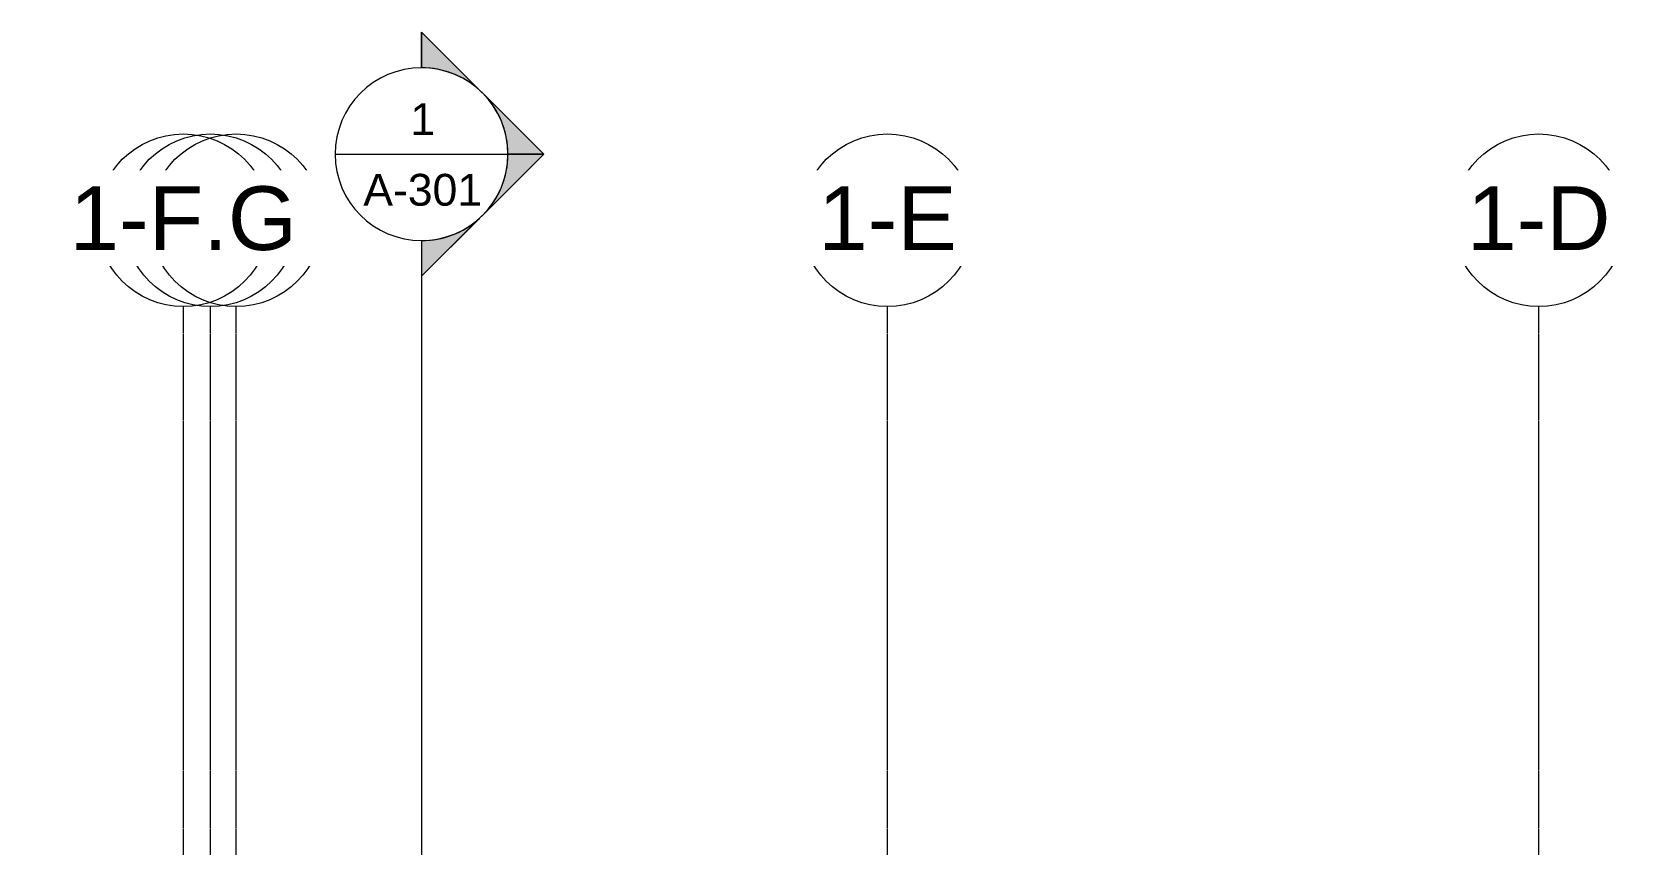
# Model space of a CAD drawing. Header units: inches. Extents: x 20478 to 36684, y -248 to 750.
# Drawn here: x 21068 to 21664, y 449 to 750 of the extents above; entities that cross this region are included whole.
import ezdxf

# ---------------------------------------------------------------- set-up
doc = ezdxf.new("R2010")
doc.units = ezdxf.units.IN
doc.header["$MEASUREMENT"] = 0
doc.linetypes.add('Grid Line 1_2_', pattern=[0.875, 0.5, -0.125, 0.125, -0.125])
for name, color, linetype, lineweight in [('G-ANNO-SYMB', 111, 'Continuous', 9), ('S-GRID', 1, 'Continuous', 9), ('S-GRID-IDEN', 1, 'Continuous', 9)]:
    doc.layers.add(name, color=color, linetype=linetype, lineweight=lineweight)
doc.styles.add('Arial', font='arial.ttf', dxfattribs={"height": 23.60479})
doc.styles.add('Arial_1', font='arial.ttf', dxfattribs={"height": 11.802395})

# ---------------------------------------------------------------- blocks, each defined once
blk = doc.blocks.new('Grid - Grid Head - Circle-14747-Elevation - West')
at = {"layer": 'S-GRID-IDEN'}
blk.add_circle((21143.8, 680.66), 32, dxfattribs=at)
blk = doc.blocks.new('Section - Section Head - Filled-1526-Elevation - West')
at = {"layer": 'G-ANNO-SYMB'}
h = blk.add_hatch(color=256, dxfattribs=at)
edge = h.paths.add_edge_path(flags=0)
edge.add_arc((22059.83, 577.16), 32.04, 47.9216, 90)
edge.add_line((22059.83, 609.2), (22059.83, 622.41))
edge.add_line((22059.83, 622.41), (22081.31, 600.94))
h = blk.add_hatch(color=256, dxfattribs=at)
edge = h.paths.add_edge_path(flags=0)
edge.add_line((22082.46, 599.78), (22105.09, 577.16))
edge.add_line((22105.09, 577.16), (22091.83, 577.16))
edge.add_arc((22059.83, 577.16), 32, 0, 45)
h = blk.add_hatch(color=256, dxfattribs=at)
edge = h.paths.add_edge_path(flags=0)
edge.add_arc((22059.83, 577.16), 32, 315, 360)
edge.add_line((22091.83, 577.16), (22105.09, 577.16))
edge.add_line((22105.09, 577.16), (22082.46, 554.53))
h = blk.add_hatch(color=256, dxfattribs=at)
edge = h.paths.add_edge_path(flags=0)
edge.add_line((22081.31, 553.37), (22059.83, 531.9))
edge.add_line((22059.83, 531.9), (22059.83, 545.12))
edge.add_arc((22059.83, 577.16), 32.04, 270, 312.0784)
for p, q in [((22105.09, 577.16), (22059.83, 622.41)), ((22059.83, 609.16), (22059.83, 622.41)), ((22081.31, 600.94), (22059.83, 622.41)), ((22059.83, 622.41), (22059.83, 609.2)), ((22105.09, 577.16), (22082.46, 599.78)), ((22105.09, 577.16), (22059.83, 531.9)), ((22082.46, 554.53), (22105.09, 577.16)), ((22091.83, 577.16), (22105.09, 577.16)), ((22105.09, 577.16), (22091.83, 577.16)), ((22059.83, 531.9), (22081.31, 553.37)), ((22059.83, 545.16), (22059.83, 531.9)), ((22059.83, 545.12), (22059.83, 531.9))]:
    blk.add_line(p, q, dxfattribs=at)
for radius, start, end in [(32, 90, 270), (32.04, 47.9216, 90), (32, 270, 90), (32, 0, 45), (32, 315, 0), (32.04, 270, 312.0784)]:
    blk.add_arc((22059.83, 577.16), radius, start, end, dxfattribs=at)

msp = doc.modelspace()

# ---------------------------------------------------------------- linework, layer by layer
at = {"layer": 'G-ANNO-SYMB'}
for p, q in [((21180.52261, 705.15708), (21244.52261, 705.15708)), ((21212.52261, 673.15708), (21212.52261, -79.66081))]:
    msp.add_line(p, q, dxfattribs=at)
at = {"layer": 'S-GRID', "linetype": 'Grid Line 1_2_'}
for p, q in [((21124.30281, -132), (21124.30281, 648.65882)), ((21134.30281, -132), (21134.30281, 648.65882)), ((21143.80281, -132), (21143.80281, 648.65882)), ((21385.05281, -132), (21385.05281, 648.65882)), ((21385.05281, -132), (21385.05281, 648.65882)), ((21626.30281, -132), (21626.30281, 648.65882)), ((21626.30281, -132), (21626.30281, 648.65882))]:
    msp.add_line(p, q, dxfattribs=at)

# ---------------------------------------------------------------- block references
at = {"layer": 'S-GRID-IDEN'}
for p in [(0, 0), (241.25, 0), (482.5, 0)]:
    msp.add_blockref('Grid - Grid Head - Circle-14747-Elevation - West', p, dxfattribs=at)

# ---------------------------------------------------------------- texts
at = {"layer": 'G-ANNO-SYMB', "attachment_point": 2, "line_spacing_factor": 0.938532, "style": 'Arial_1'}
for s, insert, char_height, width in [('1', (21212.93244, 724.04924), 11.8024, 10.944), ('A-301', (21212.93244, 697.86758), 11.802395, 52.416)]:
    msp.add_mtext(s, dxfattribs=dict(at, insert=insert, char_height=char_height, width=width))

# ---------------------------------------------------------------- next in the draw order: texts
at = {"layer": 'S-GRID-IDEN', "char_height": 23.60479, "width": 56.736, "attachment_point": 2, "line_spacing_factor": 0.938532, "style": 'Arial', "bg_fill": 3, "box_fill_scale": 1.25, "bg_fill_color": 0, "bg_fill_transparency": 0}
for s, insert in [('3-8', (21143.79666, 693.24132)), ('3-7', (21385.04666, 693.24132)), ('3-6', (21626.29666, 693.24132))]:
    msp.add_mtext(s, dxfattribs=dict(at, insert=insert))

# ---------------------------------------------------------------- next in the draw order: block references
at = {"layer": 'G-ANNO-SYMB'}
msp.add_blockref('Section - Section Head - Filled-1526-Elevation - West', (-847.31048, 128), dxfattribs=at)
at = {"layer": 'S-GRID-IDEN'}
for p in [(-9.5, 0), (241.25, 0), (482.5, 0)]:
    msp.add_blockref('Grid - Grid Head - Circle-14747-Elevation - West', p, dxfattribs=at)

# ---------------------------------------------------------------- next in the draw order: texts
at = {"layer": 'S-GRID-IDEN', "char_height": 23.60479, "attachment_point": 2, "line_spacing_factor": 0.938532, "style": 'Arial', "bg_fill": 3, "box_fill_scale": 1.25, "bg_fill_color": 0, "bg_fill_transparency": 0}
for s, insert, width in [('1-F', (21134.29666, 693.24132), 58.752), ('1-E', (21385.04666, 693.24132), 61.056), ('1-D', (21626.29666, 693.24132), 63.072)]:
    msp.add_mtext(s, dxfattribs=dict(at, insert=insert, width=width))

# ---------------------------------------------------------------- next in the draw order: block references
at = {"layer": 'S-GRID-IDEN'}
msp.add_blockref('Grid - Grid Head - Circle-14747-Elevation - West', (-19.5, 0), dxfattribs=at)

# ---------------------------------------------------------------- next in the draw order: texts
at = {"layer": 'S-GRID-IDEN', "insert": (21124.29666, 693.24132), "char_height": 23.60479, "width": 100.224, "attachment_point": 2, "line_spacing_factor": 0.938532, "style": 'Arial', "bg_fill": 3, "box_fill_scale": 1.25, "bg_fill_color": 0, "bg_fill_transparency": 0}
msp.add_mtext('1-F.G', dxfattribs=at)

doc.saveas('drawing.dxf')
